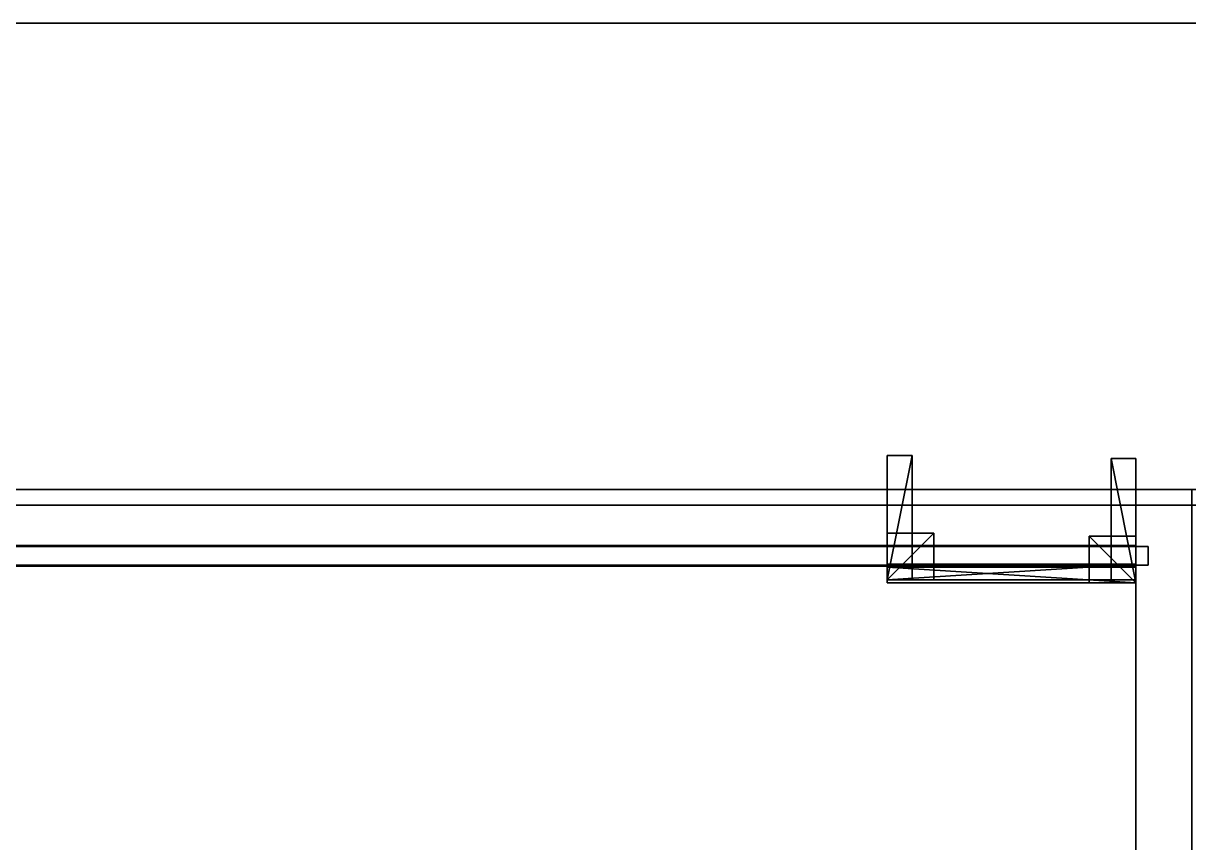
# Model space of a CAD drawing. Extents: x 0 to 6014, y -2453 to 0.
# Drawn here: x 2034 to 2409, y -263.6 to 0 of the extents above; entities that cross this region are included whole.
import ezdxf

# ---------------------------------------------------------------- set-up
doc = ezdxf.new("R2010")
doc.units = 0
for name, color, linetype in [('LAYER0', 7, 'CONTINUOUS'), ('LAYER1', 7, 'CONTINUOUS'), ('LAYER12', 2, 'CONTINUOUS'), ('LAYER13', 7, 'CONTINUOUS'), ('LAYER14', 253, 'CONTINUOUS'), ('LAYER15', 253, 'CONTINUOUS'), ('LAYER16', 253, 'CONTINUOUS'), ('LAYER17', 253, 'CONTINUOUS'), ('LAYER18', 253, 'CONTINUOUS'), ('LAYER19', 253, 'CONTINUOUS'), ('LAYER20', 7, 'CONTINUOUS'), ('LAYER22', 7, 'CONTINUOUS'), ('LAYER24', 7, 'CONTINUOUS'), ('LAYER282', 7, 'CONTINUOUS'), ('LAYER291', 2, 'CONTINUOUS'), ('LAYER292', 7, 'CONTINUOUS'), ('LAYER293', 253, 'CONTINUOUS'), ('LAYER294', 253, 'CONTINUOUS'), ('LAYER295', 253, 'CONTINUOUS'), ('LAYER296', 253, 'CONTINUOUS'), ('LAYER297', 253, 'CONTINUOUS'), ('LAYER298', 253, 'CONTINUOUS'), ('LAYER299', 7, 'CONTINUOUS'), ('LAYER3', 7, 'CONTINUOUS'), ('LAYER300', 7, 'CONTINUOUS'), ('LAYER311', 7, 'CONTINUOUS'), ('LAYER312', 7, 'CONTINUOUS'), ('LAYER407', 7, 'CONTINUOUS'), ('LAYER408', 2, 'CONTINUOUS'), ('LAYER409', 7, 'CONTINUOUS'), ('LAYER410', 253, 'CONTINUOUS'), ('LAYER411', 253, 'CONTINUOUS'), ('LAYER412', 253, 'CONTINUOUS'), ('LAYER413', 253, 'CONTINUOUS'), ('LAYER414', 253, 'CONTINUOUS'), ('LAYER415', 253, 'CONTINUOUS'), ('LAYER416', 7, 'CONTINUOUS'), ('LAYER417', 7, 'CONTINUOUS'), ('LAYER418', 7, 'CONTINUOUS'), ('LAYER420', 7, 'CONTINUOUS'), ('LAYER685', 7, 'CONTINUOUS'), ('LAYER687', 7, 'CONTINUOUS'), ('LAYER695', 7, 'CONTINUOUS'), ('LAYER696', 45, 'CONTINUOUS')]:
    doc.layers.add(name, color=color, linetype=linetype)

msp = doc.modelspace()

# ---------------------------------------------------------------- linework, layer by layer
at = {"layer": 'LAYER0'}
for points, invisible_edges in [([(4585, 0), (1510, -265), (1510, 0), (4585, 0)], 1), ([(1510, -265), (4585, 0), (2107, -1840), (1510, -265)], 7), ([(1510, 0, 5), (4585, 0), (1510, 0), (1510, 0, 5)], 1), ([(4585, 0), (1510, 0, 5), (4585, 0, 5), (4585, 0)], 1), ([(1510, -265, 5), (2107, -1840, 5), (1510, 0, 5), (1510, -265, 5)], 3), ([(1510, 0, 5), (2107, -1840, 5), (4585, 0, 5), (1510, 0, 5)], 3), ([(2107, -1840), (4585, 0), (2107, -2453), (2107, -1840)], 3), ([(2107, -2453), (4585, 0), (4585, -640), (2107, -2453)], 5), ([(4585, 0, 5), (2107, -1840, 5), (4585, -640, 5), (4585, 0, 5)], 3), ([(2107, -1840, 5), (0, -10, 5), (0, -1840, 5), (2107, -1840, 5)], 1), ([(0, -10, 5), (2107, -1840, 5), (1065, -265, 5), (0, -10, 5)], 7)]:
    msp.add_3dface(points, dxfattribs=dict(at, invisible_edges=invisible_edges))
at = {"layer": 'LAYER1'}
for points, invisible_edges in [([(1660, -150, 5), (1510, 0, 5), (4585, 0, 5), (1660, -150, 5)], 5), ([(1510, 0, 2334), (4585, 0, 5), (1510, 0, 5), (1510, 0, 2334)], 1), ([(4585, 0, 5), (1510, 0, 2334), (4585, 0, 2334), (4585, 0, 5)], 1), ([(1660, -150, 5), (4585, 0, 5), (4435, -150, 5), (1660, -150, 5)], 3), ([(4435, -150, 2334), (1660, -150, 5), (4435, -150, 5), (4435, -150, 2334)], 1), ([(1660, -150, 5), (4435, -150, 2334), (1660, -150, 2334), (1660, -150, 5)], 1)]:
    msp.add_3dface(points, dxfattribs=dict(at, invisible_edges=invisible_edges))
at = {"layer": 'LAYER12'}
for points in [[(2312, -180, 882.5), (2312, -175, 859.5), (2312, -180, 859.5), (2312, -180, 882.5)], [(2312, -175, 882.5), (2312, -175, 859.5), (2312, -180, 882.5), (2312, -175, 882.5)], [(2392, -180, 882.5), (2312, -175, 882.5), (2312, -180, 882.5), (2392, -180, 882.5)], [(2392, -175, 882.5), (2312, -175, 882.5), (2392, -180, 882.5), (2392, -175, 882.5)], [(2312, -175, 859.5), (2392, -180, 859.5), (2312, -180, 859.5), (2312, -175, 859.5)], [(2392, -175, 859.5), (2392, -180, 859.5), (2312, -175, 859.5), (2392, -175, 859.5)], [(2312, -175, 882.5), (2392, -175, 859.5), (2312, -175, 859.5), (2312, -175, 882.5)], [(2392, -175, 882.5), (2392, -175, 859.5), (2312, -175, 882.5), (2392, -175, 882.5)], [(2392, -180, 859.5), (2392, -175, 882.5), (2392, -180, 882.5), (2392, -180, 859.5)], [(2392, -175, 859.5), (2392, -175, 882.5), (2392, -180, 859.5), (2392, -175, 859.5)], [(2312, -180, 859.5), (2392, -180, 882.5), (2312, -180, 882.5), (2312, -180, 859.5)], [(2392, -180, 859.5), (2392, -180, 882.5), (2312, -180, 859.5), (2392, -180, 859.5)]]:
    msp.add_3dface(points, dxfattribs=at)
at = {"layer": 'LAYER13', "invisible_edges": 1}
for points in [[(2392, -180, 882.5), (2312, -175, 882.5), (2312, -180, 882.5), (2392, -180, 882.5)], [(2312, -175, 882.5), (2392, -180, 882.5), (2392, -175, 882.5), (2312, -175, 882.5)], [(2312, -175, 882.5), (2312, -180, 859.5), (2312, -180, 882.5), (2312, -175, 882.5)], [(2312, -180, 859.5), (2312, -175, 882.5), (2312, -175, 859.5), (2312, -180, 859.5)], [(2392, -175, 859.5), (2312, -180, 859.5), (2312, -175, 859.5), (2392, -175, 859.5)], [(2312, -180, 859.5), (2392, -175, 859.5), (2392, -180, 859.5), (2312, -180, 859.5)], [(2312, -175, 882.5), (2392, -175, 859.5), (2312, -175, 859.5), (2312, -175, 882.5)], [(2392, -175, 859.5), (2312, -175, 882.5), (2392, -175, 882.5), (2392, -175, 859.5)], [(2392, -175, 859.5), (2392, -180, 882.5), (2392, -180, 859.5), (2392, -175, 859.5)], [(2392, -180, 882.5), (2392, -175, 859.5), (2392, -175, 882.5), (2392, -180, 882.5)], [(2392, -180, 882.5), (2312, -180, 859.5), (2392, -180, 859.5), (2392, -180, 882.5)], [(2312, -180, 859.5), (2392, -180, 882.5), (2312, -180, 882.5), (2312, -180, 859.5)]]:
    msp.add_3dface(points, dxfattribs=at)
at = {"layer": 'LAYER14'}
for points in [[(2377, -180, 882.5), (2377, -165, 867.5), (2377, -180, 867.5), (2377, -180, 882.5)], [(2377, -165, 882.5), (2377, -165, 867.5), (2377, -180, 882.5), (2377, -165, 882.5)], [(2392, -180, 882.5), (2377, -165, 882.5), (2377, -180, 882.5), (2392, -180, 882.5)], [(2392, -165, 882.5), (2377, -165, 882.5), (2392, -180, 882.5), (2392, -165, 882.5)], [(2377, -165, 867.5), (2392, -180, 867.5), (2377, -180, 867.5), (2377, -165, 867.5)], [(2392, -165, 867.5), (2392, -180, 867.5), (2377, -165, 867.5), (2392, -165, 867.5)], [(2377, -165, 882.5), (2392, -165, 867.5), (2377, -165, 867.5), (2377, -165, 882.5)], [(2392, -165, 882.5), (2392, -165, 867.5), (2377, -165, 882.5), (2392, -165, 882.5)], [(2392, -180, 867.5), (2392, -165, 882.5), (2392, -180, 882.5), (2392, -180, 867.5)], [(2392, -165, 867.5), (2392, -165, 882.5), (2392, -180, 867.5), (2392, -165, 867.5)], [(2377, -180, 867.5), (2392, -180, 882.5), (2377, -180, 882.5), (2377, -180, 867.5)], [(2392, -180, 867.5), (2392, -180, 882.5), (2377, -180, 867.5), (2392, -180, 867.5)]]:
    msp.add_3dface(points, dxfattribs=at)
at = {"layer": 'LAYER15'}
for points in [[(2377, -180, 882.5), (2377, -165, 867.5), (2377, -180, 867.5), (2377, -180, 882.5)], [(2377, -165, 882.5), (2377, -165, 867.5), (2377, -180, 882.5), (2377, -165, 882.5)], [(2392, -180, 882.5), (2377, -165, 882.5), (2377, -180, 882.5), (2392, -180, 882.5)], [(2392, -165, 882.5), (2377, -165, 882.5), (2392, -180, 882.5), (2392, -165, 882.5)], [(2377, -165, 867.5), (2392, -180, 867.5), (2377, -180, 867.5), (2377, -165, 867.5)], [(2392, -165, 867.5), (2392, -180, 867.5), (2377, -165, 867.5), (2392, -165, 867.5)], [(2377, -165, 882.5), (2392, -165, 867.5), (2377, -165, 867.5), (2377, -165, 882.5)], [(2392, -165, 882.5), (2392, -165, 867.5), (2377, -165, 882.5), (2392, -165, 882.5)], [(2392, -180, 867.5), (2392, -165, 882.5), (2392, -180, 882.5), (2392, -180, 867.5)], [(2392, -165, 867.5), (2392, -165, 882.5), (2392, -180, 867.5), (2392, -165, 867.5)], [(2377, -180, 867.5), (2392, -180, 882.5), (2377, -180, 882.5), (2377, -180, 867.5)], [(2392, -180, 867.5), (2392, -180, 882.5), (2377, -180, 867.5), (2392, -180, 867.5)]]:
    msp.add_3dface(points, dxfattribs=at)
at = {"layer": 'LAYER16'}
for points in [[(2377, -180, 882.5), (2377, -165, 867.5), (2377, -180, 867.5), (2377, -180, 882.5)], [(2377, -165, 882.5), (2377, -165, 867.5), (2377, -180, 882.5), (2377, -165, 882.5)], [(2392, -180, 882.5), (2377, -165, 882.5), (2377, -180, 882.5), (2392, -180, 882.5)], [(2392, -165, 882.5), (2377, -165, 882.5), (2392, -180, 882.5), (2392, -165, 882.5)], [(2377, -165, 867.5), (2392, -180, 867.5), (2377, -180, 867.5), (2377, -165, 867.5)], [(2392, -165, 867.5), (2392, -180, 867.5), (2377, -165, 867.5), (2392, -165, 867.5)], [(2377, -165, 882.5), (2392, -165, 867.5), (2377, -165, 867.5), (2377, -165, 882.5)], [(2392, -165, 882.5), (2392, -165, 867.5), (2377, -165, 882.5), (2392, -165, 882.5)], [(2392, -180, 867.5), (2392, -165, 882.5), (2392, -180, 882.5), (2392, -180, 867.5)], [(2392, -165, 867.5), (2392, -165, 882.5), (2392, -180, 867.5), (2392, -165, 867.5)], [(2377, -180, 867.5), (2392, -180, 882.5), (2377, -180, 882.5), (2377, -180, 867.5)], [(2392, -180, 867.5), (2392, -180, 882.5), (2377, -180, 867.5), (2392, -180, 867.5)]]:
    msp.add_3dface(points, dxfattribs=at)
at = {"layer": 'LAYER17'}
for points in [[(2377, -180, 882.5), (2377, -165, 867.5), (2377, -180, 867.5), (2377, -180, 882.5)], [(2377, -165, 882.5), (2377, -165, 867.5), (2377, -180, 882.5), (2377, -165, 882.5)], [(2392, -180, 882.5), (2377, -165, 882.5), (2377, -180, 882.5), (2392, -180, 882.5)], [(2392, -165, 882.5), (2377, -165, 882.5), (2392, -180, 882.5), (2392, -165, 882.5)], [(2377, -165, 867.5), (2392, -180, 867.5), (2377, -180, 867.5), (2377, -165, 867.5)], [(2392, -165, 867.5), (2392, -180, 867.5), (2377, -165, 867.5), (2392, -165, 867.5)], [(2377, -165, 882.5), (2392, -165, 867.5), (2377, -165, 867.5), (2377, -165, 882.5)], [(2392, -165, 882.5), (2392, -165, 867.5), (2377, -165, 882.5), (2392, -165, 882.5)], [(2392, -180, 867.5), (2392, -165, 882.5), (2392, -180, 882.5), (2392, -180, 867.5)], [(2392, -165, 867.5), (2392, -165, 882.5), (2392, -180, 867.5), (2392, -165, 867.5)], [(2377, -180, 867.5), (2392, -180, 882.5), (2377, -180, 882.5), (2377, -180, 867.5)], [(2392, -180, 867.5), (2392, -180, 882.5), (2377, -180, 867.5), (2392, -180, 867.5)]]:
    msp.add_3dface(points, dxfattribs=at)
at = {"layer": 'LAYER18'}
for points in [[(2384, -180, 882.5), (2384, -140, 874.5), (2384, -180, 874.5), (2384, -180, 882.5)], [(2384, -140, 882.5), (2384, -140, 874.5), (2384, -180, 882.5), (2384, -140, 882.5)], [(2392, -180, 882.5), (2384, -140, 882.5), (2384, -180, 882.5), (2392, -180, 882.5)], [(2392, -140, 882.5), (2384, -140, 882.5), (2392, -180, 882.5), (2392, -140, 882.5)], [(2384, -140, 874.5), (2392, -180, 874.5), (2384, -180, 874.5), (2384, -140, 874.5)], [(2392, -140, 874.5), (2392, -180, 874.5), (2384, -140, 874.5), (2392, -140, 874.5)], [(2384, -140, 882.5), (2392, -140, 874.5), (2384, -140, 874.5), (2384, -140, 882.5)], [(2392, -140, 882.5), (2392, -140, 874.5), (2384, -140, 882.5), (2392, -140, 882.5)], [(2392, -180, 874.5), (2392, -140, 882.5), (2392, -180, 882.5), (2392, -180, 874.5)], [(2392, -140, 874.5), (2392, -140, 882.5), (2392, -180, 874.5), (2392, -140, 874.5)], [(2384, -180, 874.5), (2392, -180, 882.5), (2384, -180, 882.5), (2384, -180, 874.5)], [(2392, -180, 874.5), (2392, -180, 882.5), (2384, -180, 874.5), (2392, -180, 874.5)]]:
    msp.add_3dface(points, dxfattribs=at)
at = {"layer": 'LAYER19'}
for points in [[(2312, -180, 882.5), (2312, -175, 866.5), (2312, -180, 866.5), (2312, -180, 882.5)], [(2312, -175, 882.5), (2312, -175, 866.5), (2312, -180, 882.5), (2312, -175, 882.5)], [(2392, -180, 882.5), (2312, -175, 882.5), (2312, -180, 882.5), (2392, -180, 882.5)], [(2392, -175, 882.5), (2312, -175, 882.5), (2392, -180, 882.5), (2392, -175, 882.5)], [(2312, -175, 866.5), (2392, -180, 866.5), (2312, -180, 866.5), (2312, -175, 866.5)], [(2392, -175, 866.5), (2392, -180, 866.5), (2312, -175, 866.5), (2392, -175, 866.5)], [(2312, -175, 882.5), (2392, -175, 866.5), (2312, -175, 866.5), (2312, -175, 882.5)], [(2392, -175, 882.5), (2392, -175, 866.5), (2312, -175, 882.5), (2392, -175, 882.5)], [(2392, -180, 866.5), (2392, -175, 882.5), (2392, -180, 882.5), (2392, -180, 866.5)], [(2392, -175, 866.5), (2392, -175, 882.5), (2392, -180, 866.5), (2392, -175, 866.5)], [(2312, -180, 866.5), (2392, -180, 882.5), (2312, -180, 882.5), (2312, -180, 866.5)], [(2392, -180, 866.5), (2392, -180, 882.5), (2312, -180, 866.5), (2392, -180, 866.5)]]:
    msp.add_3dface(points, dxfattribs=at)
at = {"layer": 'LAYER20', "invisible_edges": 1}
for points in [[(2392, -150, 156), (1678, -823, 156), (1678, -150, 156), (2392, -150, 156)], [(1678, -823, 156), (2392, -150, 156), (2392, -823, 156), (1678, -823, 156)], [(1678, -150, 174), (2392, -150, 156), (1678, -150, 156), (1678, -150, 174)], [(2392, -150, 156), (1678, -150, 174), (2392, -150, 174), (2392, -150, 156)], [(2392, -823, 174), (1678, -150, 174), (1678, -823, 174), (2392, -823, 174)], [(1678, -150, 174), (2392, -823, 174), (2392, -150, 174), (1678, -150, 174)], [(2392, -150, 156), (2392, -823, 174), (2392, -823, 156), (2392, -150, 156)], [(2392, -823, 174), (2392, -150, 156), (2392, -150, 174), (2392, -823, 174)]]:
    msp.add_3dface(points, dxfattribs=at)
at = {"layer": 'LAYER22', "invisible_edges": 1}
for points in [[(2392, -150, 912), (1678, -150, 792), (1678, -150, 912), (2392, -150, 912)], [(1678, -150, 792), (2392, -150, 912), (2392, -150, 792), (1678, -150, 792)], [(2392, -168, 792), (1678, -150, 792), (2392, -150, 792), (2392, -168, 792)], [(1678, -150, 792), (2392, -168, 792), (1678, -168, 792), (1678, -150, 792)], [(1678, -168, 912), (2392, -150, 912), (1678, -150, 912), (1678, -168, 912)], [(2392, -150, 912), (1678, -168, 912), (2392, -168, 912), (2392, -150, 912)], [(2392, -150, 912), (2392, -168, 792), (2392, -150, 792), (2392, -150, 912)], [(2392, -168, 792), (2392, -150, 912), (2392, -168, 912), (2392, -168, 792)], [(2392, -168, 792), (1678, -168, 912), (1678, -168, 792), (2392, -168, 792)], [(1678, -168, 912), (2392, -168, 792), (2392, -168, 912), (1678, -168, 912)]]:
    msp.add_3dface(points, dxfattribs=at)
at = {"layer": 'LAYER24', "invisible_edges": 1}
for points in [[(1678, -174.6001, 292), (2392, -823.0001, 292), (2392, -174.6001, 292), (1678, -174.6001, 292)], [(2392, -823.0001, 292), (1678, -174.6001, 292), (1678, -823.0001, 292), (2392, -823.0001, 292)], [(2392, -174.6001, 274), (1678, -174.6001, 292), (2392, -174.6001, 292), (2392, -174.6001, 274)], [(1678, -174.6001, 292), (2392, -174.6001, 274), (1678, -174.6001, 274), (1678, -174.6001, 292)], [(1678, -823.0001, 274), (2392, -174.6001, 274), (2392, -823.0001, 274), (1678, -823.0001, 274)], [(2392, -174.6001, 274), (1678, -823.0001, 274), (1678, -174.6001, 274), (2392, -174.6001, 274)], [(2392, -174.6001, 274), (2392, -823.0001, 292), (2392, -823.0001, 274), (2392, -174.6001, 274)], [(2392, -823.0001, 292), (2392, -174.6001, 274), (2392, -174.6001, 292), (2392, -823.0001, 292)]]:
    msp.add_3dface(points, dxfattribs=at)
at = {"layer": 'LAYER282', "invisible_edges": 1}
for points in [[(2392, -150, 1943), (2392, -755, 2293), (2392, -150, 2293), (2392, -150, 1943)], [(2392, -755, 2293), (2392, -150, 1943), (2392, -755, 1943), (2392, -755, 2293)], [(2392, -150, 1943), (2410, -755, 1943), (2392, -755, 1943), (2392, -150, 1943)], [(2410, -755, 1943), (2392, -150, 1943), (2410, -150, 1943), (2410, -755, 1943)], [(2410, -150, 2293), (2392, -755, 2293), (2410, -755, 2293), (2410, -150, 2293)], [(2392, -755, 2293), (2410, -150, 2293), (2392, -150, 2293), (2392, -755, 2293)], [(2410, -150, 2293), (2392, -150, 1943), (2392, -150, 2293), (2410, -150, 2293)], [(2392, -150, 1943), (2410, -150, 2293), (2410, -150, 1943), (2392, -150, 1943)]]:
    msp.add_3dface(points, dxfattribs=at)
at = {"layer": 'LAYER291'}
for points in [[(2312, -180, 2262.5), (2312, -175, 2239.5), (2312, -180, 2239.5), (2312, -180, 2262.5)], [(2312, -175, 2262.5), (2312, -175, 2239.5), (2312, -180, 2262.5), (2312, -175, 2262.5)], [(2392, -180, 2262.5), (2312, -175, 2262.5), (2312, -180, 2262.5), (2392, -180, 2262.5)], [(2392, -175, 2262.5), (2312, -175, 2262.5), (2392, -180, 2262.5), (2392, -175, 2262.5)], [(2312, -175, 2239.5), (2392, -180, 2239.5), (2312, -180, 2239.5), (2312, -175, 2239.5)], [(2392, -175, 2239.5), (2392, -180, 2239.5), (2312, -175, 2239.5), (2392, -175, 2239.5)], [(2312, -175, 2262.5), (2392, -175, 2239.5), (2312, -175, 2239.5), (2312, -175, 2262.5)], [(2392, -175, 2262.5), (2392, -175, 2239.5), (2312, -175, 2262.5), (2392, -175, 2262.5)], [(2392, -180, 2239.5), (2392, -175, 2262.5), (2392, -180, 2262.5), (2392, -180, 2239.5)], [(2392, -175, 2239.5), (2392, -175, 2262.5), (2392, -180, 2239.5), (2392, -175, 2239.5)], [(2312, -180, 2239.5), (2392, -180, 2262.5), (2312, -180, 2262.5), (2312, -180, 2239.5)], [(2392, -180, 2239.5), (2392, -180, 2262.5), (2312, -180, 2239.5), (2392, -180, 2239.5)]]:
    msp.add_3dface(points, dxfattribs=at)
at = {"layer": 'LAYER292', "invisible_edges": 1}
for points in [[(2392, -180, 2262.5), (2312, -175, 2262.5), (2312, -180, 2262.5), (2392, -180, 2262.5)], [(2312, -175, 2262.5), (2392, -180, 2262.5), (2392, -175, 2262.5), (2312, -175, 2262.5)], [(2312, -175, 2262.5), (2312, -180, 2239.5), (2312, -180, 2262.5), (2312, -175, 2262.5)], [(2312, -180, 2239.5), (2312, -175, 2262.5), (2312, -175, 2239.5), (2312, -180, 2239.5)], [(2392, -175, 2239.5), (2312, -180, 2239.5), (2312, -175, 2239.5), (2392, -175, 2239.5)], [(2312, -180, 2239.5), (2392, -175, 2239.5), (2392, -180, 2239.5), (2312, -180, 2239.5)], [(2312, -175, 2262.5), (2392, -175, 2239.5), (2312, -175, 2239.5), (2312, -175, 2262.5)], [(2392, -175, 2239.5), (2312, -175, 2262.5), (2392, -175, 2262.5), (2392, -175, 2239.5)], [(2392, -175, 2239.5), (2392, -180, 2262.5), (2392, -180, 2239.5), (2392, -175, 2239.5)], [(2392, -180, 2262.5), (2392, -175, 2239.5), (2392, -175, 2262.5), (2392, -180, 2262.5)], [(2392, -180, 2262.5), (2312, -180, 2239.5), (2392, -180, 2239.5), (2392, -180, 2262.5)], [(2312, -180, 2239.5), (2392, -180, 2262.5), (2312, -180, 2262.5), (2312, -180, 2239.5)]]:
    msp.add_3dface(points, dxfattribs=at)
at = {"layer": 'LAYER293'}
for points in [[(2377, -180, 2262.5), (2377, -165, 2247.5), (2377, -180, 2247.5), (2377, -180, 2262.5)], [(2377, -165, 2262.5), (2377, -165, 2247.5), (2377, -180, 2262.5), (2377, -165, 2262.5)], [(2392, -180, 2262.5), (2377, -165, 2262.5), (2377, -180, 2262.5), (2392, -180, 2262.5)], [(2392, -165, 2262.5), (2377, -165, 2262.5), (2392, -180, 2262.5), (2392, -165, 2262.5)], [(2377, -165, 2247.5), (2392, -180, 2247.5), (2377, -180, 2247.5), (2377, -165, 2247.5)], [(2392, -165, 2247.5), (2392, -180, 2247.5), (2377, -165, 2247.5), (2392, -165, 2247.5)], [(2377, -165, 2262.5), (2392, -165, 2247.5), (2377, -165, 2247.5), (2377, -165, 2262.5)], [(2392, -165, 2262.5), (2392, -165, 2247.5), (2377, -165, 2262.5), (2392, -165, 2262.5)], [(2392, -180, 2247.5), (2392, -165, 2262.5), (2392, -180, 2262.5), (2392, -180, 2247.5)], [(2392, -165, 2247.5), (2392, -165, 2262.5), (2392, -180, 2247.5), (2392, -165, 2247.5)], [(2377, -180, 2247.5), (2392, -180, 2262.5), (2377, -180, 2262.5), (2377, -180, 2247.5)], [(2392, -180, 2247.5), (2392, -180, 2262.5), (2377, -180, 2247.5), (2392, -180, 2247.5)]]:
    msp.add_3dface(points, dxfattribs=at)
at = {"layer": 'LAYER294'}
for points in [[(2377, -180, 2262.5), (2377, -165, 2247.5), (2377, -180, 2247.5), (2377, -180, 2262.5)], [(2377, -165, 2262.5), (2377, -165, 2247.5), (2377, -180, 2262.5), (2377, -165, 2262.5)], [(2392, -180, 2262.5), (2377, -165, 2262.5), (2377, -180, 2262.5), (2392, -180, 2262.5)], [(2392, -165, 2262.5), (2377, -165, 2262.5), (2392, -180, 2262.5), (2392, -165, 2262.5)], [(2377, -165, 2247.5), (2392, -180, 2247.5), (2377, -180, 2247.5), (2377, -165, 2247.5)], [(2392, -165, 2247.5), (2392, -180, 2247.5), (2377, -165, 2247.5), (2392, -165, 2247.5)], [(2377, -165, 2262.5), (2392, -165, 2247.5), (2377, -165, 2247.5), (2377, -165, 2262.5)], [(2392, -165, 2262.5), (2392, -165, 2247.5), (2377, -165, 2262.5), (2392, -165, 2262.5)], [(2392, -180, 2247.5), (2392, -165, 2262.5), (2392, -180, 2262.5), (2392, -180, 2247.5)], [(2392, -165, 2247.5), (2392, -165, 2262.5), (2392, -180, 2247.5), (2392, -165, 2247.5)], [(2377, -180, 2247.5), (2392, -180, 2262.5), (2377, -180, 2262.5), (2377, -180, 2247.5)], [(2392, -180, 2247.5), (2392, -180, 2262.5), (2377, -180, 2247.5), (2392, -180, 2247.5)]]:
    msp.add_3dface(points, dxfattribs=at)
at = {"layer": 'LAYER295'}
for points in [[(2377, -180, 2262.5), (2377, -165, 2247.5), (2377, -180, 2247.5), (2377, -180, 2262.5)], [(2377, -165, 2262.5), (2377, -165, 2247.5), (2377, -180, 2262.5), (2377, -165, 2262.5)], [(2392, -180, 2262.5), (2377, -165, 2262.5), (2377, -180, 2262.5), (2392, -180, 2262.5)], [(2392, -165, 2262.5), (2377, -165, 2262.5), (2392, -180, 2262.5), (2392, -165, 2262.5)], [(2377, -165, 2247.5), (2392, -180, 2247.5), (2377, -180, 2247.5), (2377, -165, 2247.5)], [(2392, -165, 2247.5), (2392, -180, 2247.5), (2377, -165, 2247.5), (2392, -165, 2247.5)], [(2377, -165, 2262.5), (2392, -165, 2247.5), (2377, -165, 2247.5), (2377, -165, 2262.5)], [(2392, -165, 2262.5), (2392, -165, 2247.5), (2377, -165, 2262.5), (2392, -165, 2262.5)], [(2392, -180, 2247.5), (2392, -165, 2262.5), (2392, -180, 2262.5), (2392, -180, 2247.5)], [(2392, -165, 2247.5), (2392, -165, 2262.5), (2392, -180, 2247.5), (2392, -165, 2247.5)], [(2377, -180, 2247.5), (2392, -180, 2262.5), (2377, -180, 2262.5), (2377, -180, 2247.5)], [(2392, -180, 2247.5), (2392, -180, 2262.5), (2377, -180, 2247.5), (2392, -180, 2247.5)]]:
    msp.add_3dface(points, dxfattribs=at)
at = {"layer": 'LAYER296'}
for points in [[(2377, -180, 2262.5), (2377, -165, 2247.5), (2377, -180, 2247.5), (2377, -180, 2262.5)], [(2377, -165, 2262.5), (2377, -165, 2247.5), (2377, -180, 2262.5), (2377, -165, 2262.5)], [(2392, -180, 2262.5), (2377, -165, 2262.5), (2377, -180, 2262.5), (2392, -180, 2262.5)], [(2392, -165, 2262.5), (2377, -165, 2262.5), (2392, -180, 2262.5), (2392, -165, 2262.5)], [(2377, -165, 2247.5), (2392, -180, 2247.5), (2377, -180, 2247.5), (2377, -165, 2247.5)], [(2392, -165, 2247.5), (2392, -180, 2247.5), (2377, -165, 2247.5), (2392, -165, 2247.5)], [(2377, -165, 2262.5), (2392, -165, 2247.5), (2377, -165, 2247.5), (2377, -165, 2262.5)], [(2392, -165, 2262.5), (2392, -165, 2247.5), (2377, -165, 2262.5), (2392, -165, 2262.5)], [(2392, -180, 2247.5), (2392, -165, 2262.5), (2392, -180, 2262.5), (2392, -180, 2247.5)], [(2392, -165, 2247.5), (2392, -165, 2262.5), (2392, -180, 2247.5), (2392, -165, 2247.5)], [(2377, -180, 2247.5), (2392, -180, 2262.5), (2377, -180, 2262.5), (2377, -180, 2247.5)], [(2392, -180, 2247.5), (2392, -180, 2262.5), (2377, -180, 2247.5), (2392, -180, 2247.5)]]:
    msp.add_3dface(points, dxfattribs=at)
at = {"layer": 'LAYER297'}
for points in [[(2384, -180, 2262.5), (2384, -140, 2254.5), (2384, -180, 2254.5), (2384, -180, 2262.5)], [(2384, -140, 2262.5), (2384, -140, 2254.5), (2384, -180, 2262.5), (2384, -140, 2262.5)], [(2392, -180, 2262.5), (2384, -140, 2262.5), (2384, -180, 2262.5), (2392, -180, 2262.5)], [(2392, -140, 2262.5), (2384, -140, 2262.5), (2392, -180, 2262.5), (2392, -140, 2262.5)], [(2384, -140, 2254.5), (2392, -180, 2254.5), (2384, -180, 2254.5), (2384, -140, 2254.5)], [(2392, -140, 2254.5), (2392, -180, 2254.5), (2384, -140, 2254.5), (2392, -140, 2254.5)], [(2384, -140, 2262.5), (2392, -140, 2254.5), (2384, -140, 2254.5), (2384, -140, 2262.5)], [(2392, -140, 2262.5), (2392, -140, 2254.5), (2384, -140, 2262.5), (2392, -140, 2262.5)], [(2392, -180, 2254.5), (2392, -140, 2262.5), (2392, -180, 2262.5), (2392, -180, 2254.5)], [(2392, -140, 2254.5), (2392, -140, 2262.5), (2392, -180, 2254.5), (2392, -140, 2254.5)], [(2384, -180, 2254.5), (2392, -180, 2262.5), (2384, -180, 2262.5), (2384, -180, 2254.5)], [(2392, -180, 2254.5), (2392, -180, 2262.5), (2384, -180, 2254.5), (2392, -180, 2254.5)]]:
    msp.add_3dface(points, dxfattribs=at)
at = {"layer": 'LAYER298'}
for points in [[(2312, -180, 2262.5), (2312, -175, 2246.5), (2312, -180, 2246.5), (2312, -180, 2262.5)], [(2312, -175, 2262.5), (2312, -175, 2246.5), (2312, -180, 2262.5), (2312, -175, 2262.5)], [(2392, -180, 2262.5), (2312, -175, 2262.5), (2312, -180, 2262.5), (2392, -180, 2262.5)], [(2392, -175, 2262.5), (2312, -175, 2262.5), (2392, -180, 2262.5), (2392, -175, 2262.5)], [(2312, -175, 2246.5), (2392, -180, 2246.5), (2312, -180, 2246.5), (2312, -175, 2246.5)], [(2392, -175, 2246.5), (2392, -180, 2246.5), (2312, -175, 2246.5), (2392, -175, 2246.5)], [(2312, -175, 2262.5), (2392, -175, 2246.5), (2312, -175, 2246.5), (2312, -175, 2262.5)], [(2392, -175, 2262.5), (2392, -175, 2246.5), (2312, -175, 2262.5), (2392, -175, 2262.5)], [(2392, -180, 2246.5), (2392, -175, 2262.5), (2392, -180, 2262.5), (2392, -180, 2246.5)], [(2392, -175, 2246.5), (2392, -175, 2262.5), (2392, -180, 2246.5), (2392, -175, 2246.5)], [(2312, -180, 2246.5), (2392, -180, 2262.5), (2312, -180, 2262.5), (2312, -180, 2246.5)], [(2392, -180, 2246.5), (2392, -180, 2262.5), (2312, -180, 2246.5), (2392, -180, 2246.5)]]:
    msp.add_3dface(points, dxfattribs=at)
at = {"layer": 'LAYER299', "invisible_edges": 1}
for points in [[(2392, -150, 1944), (1696, -755, 1944), (1696, -150, 1944), (2392, -150, 1944)], [(1696, -755, 1944), (2392, -150, 1944), (2392, -755, 1944), (1696, -755, 1944)], [(1696, -150, 1962), (2392, -150, 1944), (1696, -150, 1944), (1696, -150, 1962)], [(2392, -150, 1944), (1696, -150, 1962), (2392, -150, 1962), (2392, -150, 1944)], [(2392, -755, 1962), (1696, -150, 1962), (1696, -755, 1962), (2392, -755, 1962)], [(1696, -150, 1962), (2392, -755, 1962), (2392, -150, 1962), (1696, -150, 1962)], [(2392, -150, 1944), (2392, -755, 1962), (2392, -755, 1944), (2392, -150, 1944)], [(2392, -755, 1962), (2392, -150, 1944), (2392, -150, 1962), (2392, -755, 1962)]]:
    msp.add_3dface(points, dxfattribs=at)
at = {"layer": 'LAYER3', "invisible_edges": 1}
for points in [[(2392, -150, 155), (2392, -823, 912), (2392, -150, 912), (2392, -150, 155)], [(2392, -823, 912), (2392, -150, 155), (2392, -823, 155), (2392, -823, 912)], [(2392, -150, 155), (2410, -823, 155), (2392, -823, 155), (2392, -150, 155)], [(2410, -823, 155), (2392, -150, 155), (2410, -150, 155), (2410, -823, 155)], [(2410, -150, 912), (2392, -823, 912), (2410, -823, 912), (2410, -150, 912)], [(2392, -823, 912), (2410, -150, 912), (2392, -150, 912), (2392, -823, 912)], [(2410, -150, 912), (2392, -150, 155), (2392, -150, 912), (2410, -150, 912)], [(2392, -150, 155), (2410, -150, 912), (2410, -150, 155), (2392, -150, 155)]]:
    msp.add_3dface(points, dxfattribs=at)
at = {"layer": 'LAYER300', "invisible_edges": 1}
for points in [[(1696, -150, 2292), (2392, -755, 2292), (2392, -150, 2292), (1696, -150, 2292)], [(2392, -755, 2292), (1696, -150, 2292), (1696, -755, 2292), (2392, -755, 2292)], [(2392, -150, 2274), (1696, -150, 2292), (2392, -150, 2292), (2392, -150, 2274)], [(1696, -150, 2292), (2392, -150, 2274), (1696, -150, 2274), (1696, -150, 2292)], [(1696, -755, 2274), (2392, -150, 2274), (2392, -755, 2274), (1696, -755, 2274)], [(2392, -150, 2274), (1696, -755, 2274), (1696, -150, 2274), (2392, -150, 2274)], [(2392, -150, 2274), (2392, -755, 2292), (2392, -755, 2274), (2392, -150, 2274)], [(2392, -755, 2292), (2392, -150, 2274), (2392, -150, 2292), (2392, -755, 2292)]]:
    msp.add_3dface(points, dxfattribs=at)
at = {"layer": 'LAYER311', "invisible_edges": 1}
for points in [[(1692, -168.3, 1958), (2396, -174.3, 1958), (1692, -174.3, 1958), (1692, -168.3, 1958)], [(2396, -174.3, 1958), (1692, -168.3, 1958), (2396, -168.3, 1958), (2396, -174.3, 1958)], [(2396, -168.3, 2278), (1692, -174.3, 2278), (2396, -174.3, 2278), (2396, -168.3, 2278)], [(1692, -174.3, 2278), (2396, -168.3, 2278), (1692, -168.3, 2278), (1692, -174.3, 2278)], [(1692, -168.3, 1958), (2396, -168.3, 2278), (2396, -168.3, 1958), (1692, -168.3, 1958)], [(2396, -168.3, 2278), (1692, -168.3, 1958), (1692, -168.3, 2278), (2396, -168.3, 2278)], [(2396, -168.3, 2278), (2396, -174.3, 1958), (2396, -168.3, 1958), (2396, -168.3, 2278)], [(2396, -174.3, 1958), (2396, -168.3, 2278), (2396, -174.3, 2278), (2396, -174.3, 1958)], [(1692, -174.3, 2278), (2396, -174.3, 1958), (2396, -174.3, 2278), (1692, -174.3, 2278)], [(2396, -174.3, 1958), (1692, -174.3, 2278), (1692, -174.3, 1958), (2396, -174.3, 1958)]]:
    msp.add_3dface(points, dxfattribs=at)
at = {"layer": 'LAYER312', "invisible_edges": 1}
for points in [[(2392, -150, 2274), (1696, -150, 2154), (1696, -150, 2274), (2392, -150, 2274)], [(1696, -150, 2154), (2392, -150, 2274), (2392, -150, 2154), (1696, -150, 2154)], [(2392, -168, 2154), (1696, -150, 2154), (2392, -150, 2154), (2392, -168, 2154)], [(1696, -150, 2154), (2392, -168, 2154), (1696, -168, 2154), (1696, -150, 2154)], [(1696, -168, 2274), (2392, -150, 2274), (1696, -150, 2274), (1696, -168, 2274)], [(2392, -150, 2274), (1696, -168, 2274), (2392, -168, 2274), (2392, -150, 2274)], [(2392, -150, 2274), (2392, -168, 2154), (2392, -150, 2154), (2392, -150, 2274)], [(2392, -168, 2154), (2392, -150, 2274), (2392, -168, 2274), (2392, -168, 2154)], [(2392, -168, 2154), (1696, -168, 2274), (1696, -168, 2154), (2392, -168, 2154)], [(1696, -168, 2274), (2392, -168, 2154), (2392, -168, 2274), (1696, -168, 2274)]]:
    msp.add_3dface(points, dxfattribs=at)
at = {"layer": 'LAYER407', "invisible_edges": 1}
for points in [[(2392, -150, 1906), (1696, -150, 1786), (1696, -150, 1906), (2392, -150, 1906)], [(1696, -150, 1786), (2392, -150, 1906), (2392, -150, 1786), (1696, -150, 1786)], [(2392, -168, 1786), (1696, -150, 1786), (2392, -150, 1786), (2392, -168, 1786)], [(1696, -150, 1786), (2392, -168, 1786), (1696, -168, 1786), (1696, -150, 1786)], [(1696, -168, 1906), (2392, -150, 1906), (1696, -150, 1906), (1696, -168, 1906)], [(2392, -150, 1906), (1696, -168, 1906), (2392, -168, 1906), (2392, -150, 1906)], [(2392, -150, 1906), (2392, -168, 1786), (2392, -150, 1786), (2392, -150, 1906)], [(2392, -168, 1786), (2392, -150, 1906), (2392, -168, 1906), (2392, -168, 1786)], [(2392, -168, 1786), (1696, -168, 1906), (1696, -168, 1786), (2392, -168, 1786)], [(1696, -168, 1906), (2392, -168, 1786), (2392, -168, 1906), (1696, -168, 1906)]]:
    msp.add_3dface(points, dxfattribs=at)
at = {"layer": 'LAYER408'}
for points in [[(2392, -179, 1883), (2392, -174, 1883), (2312, -179, 1883), (2392, -179, 1883)], [(2312, -179, 1883), (2392, -174, 1883), (2312, -174, 1883), (2312, -179, 1883)], [(2312, -179, 1883), (2312, -174, 1883), (2312, -179, 1860), (2312, -179, 1883)], [(2312, -179, 1860), (2312, -174, 1883), (2312, -174, 1860), (2312, -179, 1860)], [(2392, -179, 1860), (2312, -179, 1860), (2392, -174, 1860), (2392, -179, 1860)], [(2392, -174, 1860), (2312, -179, 1860), (2312, -174, 1860), (2392, -174, 1860)], [(2392, -174, 1860), (2312, -174, 1860), (2392, -174, 1883), (2392, -174, 1860)], [(2392, -174, 1883), (2312, -174, 1860), (2312, -174, 1883), (2392, -174, 1883)], [(2392, -179, 1860), (2392, -174, 1860), (2392, -179, 1883), (2392, -179, 1860)], [(2392, -179, 1883), (2392, -174, 1860), (2392, -174, 1883), (2392, -179, 1883)], [(2392, -179, 1883), (2312, -179, 1883), (2392, -179, 1860), (2392, -179, 1883)], [(2392, -179, 1860), (2312, -179, 1883), (2312, -179, 1860), (2392, -179, 1860)]]:
    msp.add_3dface(points, dxfattribs=at)
at = {"layer": 'LAYER409', "invisible_edges": 1}
for points in [[(2312, -174, 1883), (2392, -179, 1883), (2392, -174, 1883), (2312, -174, 1883)], [(2392, -179, 1883), (2312, -174, 1883), (2312, -179, 1883), (2392, -179, 1883)], [(2312, -179, 1860), (2392, -174, 1860), (2392, -179, 1860), (2312, -179, 1860)], [(2392, -174, 1860), (2312, -179, 1860), (2312, -174, 1860), (2392, -174, 1860)], [(2312, -174, 1883), (2312, -179, 1860), (2312, -179, 1883), (2312, -174, 1883)], [(2312, -179, 1860), (2312, -174, 1883), (2312, -174, 1860), (2312, -179, 1860)], [(2392, -174, 1860), (2312, -174, 1883), (2392, -174, 1883), (2392, -174, 1860)], [(2312, -174, 1883), (2392, -174, 1860), (2312, -174, 1860), (2312, -174, 1883)], [(2392, -174, 1860), (2392, -179, 1883), (2392, -179, 1860), (2392, -174, 1860)], [(2392, -179, 1883), (2392, -174, 1860), (2392, -174, 1883), (2392, -179, 1883)], [(2312, -179, 1860), (2392, -179, 1883), (2312, -179, 1883), (2312, -179, 1860)], [(2392, -179, 1883), (2312, -179, 1860), (2392, -179, 1860), (2392, -179, 1883)]]:
    msp.add_3dface(points, dxfattribs=at)
at = {"layer": 'LAYER410'}
for points in [[(2327, -179, 1883), (2327, -164, 1883), (2312, -179, 1883), (2327, -179, 1883)], [(2312, -179, 1883), (2327, -164, 1883), (2312, -164, 1883), (2312, -179, 1883)], [(2312, -179, 1883), (2312, -164, 1883), (2312, -179, 1868), (2312, -179, 1883)], [(2312, -179, 1868), (2312, -164, 1883), (2312, -164, 1868), (2312, -179, 1868)], [(2327, -179, 1868), (2312, -179, 1868), (2327, -164, 1868), (2327, -179, 1868)], [(2327, -164, 1868), (2312, -179, 1868), (2312, -164, 1868), (2327, -164, 1868)], [(2327, -164, 1868), (2312, -164, 1868), (2327, -164, 1883), (2327, -164, 1868)], [(2327, -164, 1883), (2312, -164, 1868), (2312, -164, 1883), (2327, -164, 1883)], [(2327, -179, 1868), (2327, -164, 1868), (2327, -179, 1883), (2327, -179, 1868)], [(2327, -179, 1883), (2327, -164, 1868), (2327, -164, 1883), (2327, -179, 1883)], [(2327, -179, 1883), (2312, -179, 1883), (2327, -179, 1868), (2327, -179, 1883)], [(2327, -179, 1868), (2312, -179, 1883), (2312, -179, 1868), (2327, -179, 1868)]]:
    msp.add_3dface(points, dxfattribs=at)
at = {"layer": 'LAYER411'}
for points in [[(2327, -179, 1883), (2327, -164, 1883), (2312, -179, 1883), (2327, -179, 1883)], [(2312, -179, 1883), (2327, -164, 1883), (2312, -164, 1883), (2312, -179, 1883)], [(2312, -179, 1883), (2312, -164, 1883), (2312, -179, 1868), (2312, -179, 1883)], [(2312, -179, 1868), (2312, -164, 1883), (2312, -164, 1868), (2312, -179, 1868)], [(2327, -179, 1868), (2312, -179, 1868), (2327, -164, 1868), (2327, -179, 1868)], [(2327, -164, 1868), (2312, -179, 1868), (2312, -164, 1868), (2327, -164, 1868)], [(2327, -164, 1868), (2312, -164, 1868), (2327, -164, 1883), (2327, -164, 1868)], [(2327, -164, 1883), (2312, -164, 1868), (2312, -164, 1883), (2327, -164, 1883)], [(2327, -179, 1868), (2327, -164, 1868), (2327, -179, 1883), (2327, -179, 1868)], [(2327, -179, 1883), (2327, -164, 1868), (2327, -164, 1883), (2327, -179, 1883)], [(2327, -179, 1883), (2312, -179, 1883), (2327, -179, 1868), (2327, -179, 1883)], [(2327, -179, 1868), (2312, -179, 1883), (2312, -179, 1868), (2327, -179, 1868)]]:
    msp.add_3dface(points, dxfattribs=at)
at = {"layer": 'LAYER412'}
for points in [[(2327, -179, 1883), (2327, -164, 1883), (2312, -179, 1883), (2327, -179, 1883)], [(2312, -179, 1883), (2327, -164, 1883), (2312, -164, 1883), (2312, -179, 1883)], [(2312, -179, 1883), (2312, -164, 1883), (2312, -179, 1868), (2312, -179, 1883)], [(2312, -179, 1868), (2312, -164, 1883), (2312, -164, 1868), (2312, -179, 1868)], [(2327, -179, 1868), (2312, -179, 1868), (2327, -164, 1868), (2327, -179, 1868)], [(2327, -164, 1868), (2312, -179, 1868), (2312, -164, 1868), (2327, -164, 1868)], [(2327, -164, 1868), (2312, -164, 1868), (2327, -164, 1883), (2327, -164, 1868)], [(2327, -164, 1883), (2312, -164, 1868), (2312, -164, 1883), (2327, -164, 1883)], [(2327, -179, 1868), (2327, -164, 1868), (2327, -179, 1883), (2327, -179, 1868)], [(2327, -179, 1883), (2327, -164, 1868), (2327, -164, 1883), (2327, -179, 1883)], [(2327, -179, 1883), (2312, -179, 1883), (2327, -179, 1868), (2327, -179, 1883)], [(2327, -179, 1868), (2312, -179, 1883), (2312, -179, 1868), (2327, -179, 1868)]]:
    msp.add_3dface(points, dxfattribs=at)
at = {"layer": 'LAYER413'}
for points in [[(2327, -179, 1883), (2327, -164, 1883), (2312, -179, 1883), (2327, -179, 1883)], [(2312, -179, 1883), (2327, -164, 1883), (2312, -164, 1883), (2312, -179, 1883)], [(2312, -179, 1883), (2312, -164, 1883), (2312, -179, 1868), (2312, -179, 1883)], [(2312, -179, 1868), (2312, -164, 1883), (2312, -164, 1868), (2312, -179, 1868)], [(2327, -179, 1868), (2312, -179, 1868), (2327, -164, 1868), (2327, -179, 1868)], [(2327, -164, 1868), (2312, -179, 1868), (2312, -164, 1868), (2327, -164, 1868)], [(2327, -164, 1868), (2312, -164, 1868), (2327, -164, 1883), (2327, -164, 1868)], [(2327, -164, 1883), (2312, -164, 1868), (2312, -164, 1883), (2327, -164, 1883)], [(2327, -179, 1868), (2327, -164, 1868), (2327, -179, 1883), (2327, -179, 1868)], [(2327, -179, 1883), (2327, -164, 1868), (2327, -164, 1883), (2327, -179, 1883)], [(2327, -179, 1883), (2312, -179, 1883), (2327, -179, 1868), (2327, -179, 1883)], [(2327, -179, 1868), (2312, -179, 1883), (2312, -179, 1868), (2327, -179, 1868)]]:
    msp.add_3dface(points, dxfattribs=at)
at = {"layer": 'LAYER414'}
for points in [[(2320, -179, 1883), (2320, -139, 1883), (2312, -179, 1883), (2320, -179, 1883)], [(2312, -179, 1883), (2320, -139, 1883), (2312, -139, 1883), (2312, -179, 1883)], [(2312, -179, 1883), (2312, -139, 1883), (2312, -179, 1875), (2312, -179, 1883)], [(2312, -179, 1875), (2312, -139, 1883), (2312, -139, 1875), (2312, -179, 1875)], [(2320, -179, 1875), (2312, -179, 1875), (2320, -139, 1875), (2320, -179, 1875)], [(2320, -139, 1875), (2312, -179, 1875), (2312, -139, 1875), (2320, -139, 1875)], [(2320, -139, 1875), (2312, -139, 1875), (2320, -139, 1883), (2320, -139, 1875)], [(2320, -139, 1883), (2312, -139, 1875), (2312, -139, 1883), (2320, -139, 1883)], [(2320, -179, 1875), (2320, -139, 1875), (2320, -179, 1883), (2320, -179, 1875)], [(2320, -179, 1883), (2320, -139, 1875), (2320, -139, 1883), (2320, -179, 1883)], [(2320, -179, 1883), (2312, -179, 1883), (2320, -179, 1875), (2320, -179, 1883)], [(2320, -179, 1875), (2312, -179, 1883), (2312, -179, 1875), (2320, -179, 1875)]]:
    msp.add_3dface(points, dxfattribs=at)
at = {"layer": 'LAYER415'}
for points in [[(2392, -179, 1883), (2392, -174, 1883), (2312, -179, 1883), (2392, -179, 1883)], [(2312, -179, 1883), (2392, -174, 1883), (2312, -174, 1883), (2312, -179, 1883)], [(2312, -179, 1883), (2312, -174, 1883), (2312, -179, 1867), (2312, -179, 1883)], [(2312, -179, 1867), (2312, -174, 1883), (2312, -174, 1867), (2312, -179, 1867)], [(2392, -179, 1867), (2312, -179, 1867), (2392, -174, 1867), (2392, -179, 1867)], [(2392, -174, 1867), (2312, -179, 1867), (2312, -174, 1867), (2392, -174, 1867)], [(2392, -174, 1867), (2312, -174, 1867), (2392, -174, 1883), (2392, -174, 1867)], [(2392, -174, 1883), (2312, -174, 1867), (2312, -174, 1883), (2392, -174, 1883)], [(2392, -179, 1867), (2392, -174, 1867), (2392, -179, 1883), (2392, -179, 1867)], [(2392, -179, 1883), (2392, -174, 1867), (2392, -174, 1883), (2392, -179, 1883)], [(2392, -179, 1883), (2312, -179, 1883), (2392, -179, 1867), (2392, -179, 1883)], [(2392, -179, 1867), (2312, -179, 1883), (2312, -179, 1867), (2392, -179, 1867)]]:
    msp.add_3dface(points, dxfattribs=at)
at = {"layer": 'LAYER416', "invisible_edges": 1}
for points in [[(1696, -150, 1924), (2392, -550, 1924), (2392, -150, 1924), (1696, -150, 1924)], [(2392, -550, 1924), (1696, -150, 1924), (1696, -550, 1924), (2392, -550, 1924)], [(2392, -150, 1906), (1696, -150, 1924), (2392, -150, 1924), (2392, -150, 1906)], [(1696, -150, 1924), (2392, -150, 1906), (1696, -150, 1906), (1696, -150, 1924)], [(1696, -550, 1906), (2392, -150, 1906), (2392, -550, 1906), (1696, -550, 1906)], [(2392, -150, 1906), (1696, -550, 1906), (1696, -150, 1906), (2392, -150, 1906)], [(2392, -150, 1906), (2392, -550, 1924), (2392, -550, 1906), (2392, -150, 1906)], [(2392, -550, 1924), (2392, -150, 1906), (2392, -150, 1924), (2392, -550, 1924)]]:
    msp.add_3dface(points, dxfattribs=at)
at = {"layer": 'LAYER417', "invisible_edges": 1}
for points in [[(2392, -150, 1583), (1696, -550, 1583), (1696, -150, 1583), (2392, -150, 1583)], [(1696, -550, 1583), (2392, -150, 1583), (2392, -550, 1583), (1696, -550, 1583)], [(1696, -150, 1601), (2392, -150, 1583), (1696, -150, 1583), (1696, -150, 1601)], [(2392, -150, 1583), (1696, -150, 1601), (2392, -150, 1601), (2392, -150, 1583)], [(2392, -550, 1601), (1696, -150, 1601), (1696, -550, 1601), (2392, -550, 1601)], [(1696, -150, 1601), (2392, -550, 1601), (2392, -150, 1601), (1696, -150, 1601)], [(2392, -150, 1583), (2392, -550, 1601), (2392, -550, 1583), (2392, -150, 1583)], [(2392, -550, 1601), (2392, -150, 1583), (2392, -150, 1601), (2392, -550, 1601)]]:
    msp.add_3dface(points, dxfattribs=at)
at = {"layer": 'LAYER418', "invisible_edges": 1}
for points in [[(1692, -168.3, 1597), (2396, -168.3, 1910), (2396, -168.3, 1597), (1692, -168.3, 1597)], [(2396, -168.3, 1910), (1692, -168.3, 1597), (1692, -168.3, 1910), (2396, -168.3, 1910)], [(1692, -174.3, 1910), (2396, -168.3, 1910), (1692, -168.3, 1910), (1692, -174.3, 1910)], [(2396, -168.3, 1910), (1692, -174.3, 1910), (2396, -174.3, 1910), (2396, -168.3, 1910)], [(2396, -174.3, 1597), (1692, -168.3, 1597), (2396, -168.3, 1597), (2396, -174.3, 1597)], [(1692, -168.3, 1597), (2396, -174.3, 1597), (1692, -174.3, 1597), (1692, -168.3, 1597)], [(2396, -174.3, 1597), (2396, -168.3, 1910), (2396, -174.3, 1910), (2396, -174.3, 1597)], [(2396, -168.3, 1910), (2396, -174.3, 1597), (2396, -168.3, 1597), (2396, -168.3, 1910)], [(1692, -174.3, 1910), (2396, -174.3, 1597), (2396, -174.3, 1910), (1692, -174.3, 1910)], [(2396, -174.3, 1597), (1692, -174.3, 1910), (1692, -174.3, 1597), (2396, -174.3, 1597)]]:
    msp.add_3dface(points, dxfattribs=at)
at = {"layer": 'LAYER420', "invisible_edges": 1}
for points in [[(2392, -150, 1582), (2392, -550, 1925), (2392, -150, 1925), (2392, -150, 1582)], [(2392, -550, 1925), (2392, -150, 1582), (2392, -550, 1582), (2392, -550, 1925)], [(2392, -150, 1582), (2410, -550, 1582), (2392, -550, 1582), (2392, -150, 1582)], [(2410, -550, 1582), (2392, -150, 1582), (2410, -150, 1582), (2410, -550, 1582)], [(2410, -150, 1925), (2392, -550, 1925), (2410, -550, 1925), (2410, -150, 1925)], [(2392, -550, 1925), (2410, -150, 1925), (2392, -150, 1925), (2392, -550, 1925)], [(2410, -150, 1925), (2392, -150, 1582), (2392, -150, 1925), (2410, -150, 1925)], [(2392, -150, 1582), (2410, -150, 1925), (2410, -150, 1582), (2392, -150, 1582)]]:
    msp.add_3dface(points, dxfattribs=at)
at = {"layer": 'LAYER685'}
for points, invisible_edges in [([(2528, -218, 937), (1660, -150, 937), (3646, -150, 937), (2528, -218, 937)], 5), ([(1768, -270, 937), (1660, -150, 937), (2528, -218, 937), (1768, -270, 937)], 7), ([(1660, -150, 957), (3646, -150, 937), (1660, -150, 937), (1660, -150, 957)], 1), ([(3646, -150, 937), (1660, -150, 957), (3646, -150, 957), (3646, -150, 937)], 1), ([(2528, -218, 957), (1660, -150, 957), (1768, -270, 957), (2528, -218, 957)], 7), ([(1660, -150, 957), (2528, -218, 957), (3646, -150, 957), (1660, -150, 957)], 3), ([(1768, -270, 937), (2528, -218, 937), (2328, -270, 937), (1768, -270, 937)], 3), ([(2528, -218, 957), (1768, -270, 957), (2328, -270, 957), (2528, -218, 957)], 5), ([(2528, -763, 937), (2328, -753, 937), (2528, -218, 937), (2528, -763, 937)], 3), ([(2328, -270, 937), (2528, -218, 937), (2328, -753, 937), (2328, -270, 937)], 3), ([(2528, -218, 957), (2328, -270, 957), (2528, -763, 957), (2528, -218, 957)], 3)]:
    msp.add_3dface(points, dxfattribs=dict(at, invisible_edges=invisible_edges))
at = {"layer": 'LAYER687', "invisible_edges": 1}
for points in [[(3646, -150, 957), (1660, -155, 957), (1660, -150, 957), (3646, -150, 957)], [(1660, -155, 957), (3646, -150, 957), (3646, -155, 957), (1660, -155, 957)], [(1660, -150, 1582), (3646, -150, 957), (1660, -150, 957), (1660, -150, 1582)], [(3646, -150, 957), (1660, -150, 1582), (3646, -150, 1582), (3646, -150, 957)], [(3646, -155, 1582), (1660, -150, 1582), (1660, -155, 1582), (3646, -155, 1582)], [(1660, -150, 1582), (3646, -155, 1582), (3646, -150, 1582), (1660, -150, 1582)], [(3646, -155, 1582), (1660, -155, 957), (3646, -155, 957), (3646, -155, 1582)], [(1660, -155, 957), (3646, -155, 1582), (1660, -155, 1582), (1660, -155, 957)]]:
    msp.add_3dface(points, dxfattribs=at)
at = {"layer": 'LAYER695'}
for points, invisible_edges in [([(3628, -150, 5), (1660, -415, 5), (1660, -150, 5), (3628, -150, 5)], 1), ([(3628, -750, 5), (1660, -415, 5), (3628, -150, 5), (3628, -750, 5)], 3), ([(1660, -150, 155), (3628, -150, 5), (1660, -150, 5), (1660, -150, 155)], 1), ([(3628, -150, 5), (1660, -150, 155), (3628, -150, 155), (3628, -150, 5)], 1), ([(1660, -415, 155), (3628, -750, 155), (1660, -150, 155), (1660, -415, 155)], 3), ([(1660, -150, 155), (3628, -750, 155), (3628, -150, 155), (1660, -150, 155)], 1)]:
    msp.add_3dface(points, dxfattribs=dict(at, invisible_edges=invisible_edges))
at = {"layer": 'LAYER696', "invisible_edges": 1}
for points in [[(1678, -155, 1582), (2410, -555, 1582), (2410, -155, 1582), (1678, -155, 1582)], [(2410, -555, 1582), (1678, -155, 1582), (1678, -555, 1582), (2410, -555, 1582)], [(2410, -155, 1564), (1678, -155, 1582), (2410, -155, 1582), (2410, -155, 1564)], [(1678, -155, 1582), (2410, -155, 1564), (1678, -155, 1564), (1678, -155, 1582)], [(1678, -555, 1564), (2410, -155, 1564), (2410, -555, 1564), (1678, -555, 1564)], [(2410, -155, 1564), (1678, -555, 1564), (1678, -155, 1564), (2410, -155, 1564)]]:
    msp.add_3dface(points, dxfattribs=at)

# ---------------------------------------------------------------- meshes
at = {"layer": 'LAYER1'}
mesh = msp.add_polymesh((11, 2), dxfattribs=at)
for k, corner in enumerate([(2257, -1690, 2334), (2257, -2453, 2334), (150, -1690, 2334), (2257, -1690, 2334), (150, -160, 2334), (150, -1690, 2334), (915, -160, 2334), (150, -160, 2334), (915, -415, 2334), (915, -160, 2334), (1660, -415, 2334), (915, -415, 2334), (1660, -150, 2334), (1660, -415, 2334), (4435, -150, 2334), (1660, -150, 2334), (4435, -790, 2334), (4435, -150, 2334), (6013.688, -790, 2334), (4435, -790, 2334), (6013.688, -640, 2334), (4585, -640, 2334)]):
    mesh.set_mesh_vertex(divmod(k, 2), corner)

doc.saveas('drawing.dxf')
